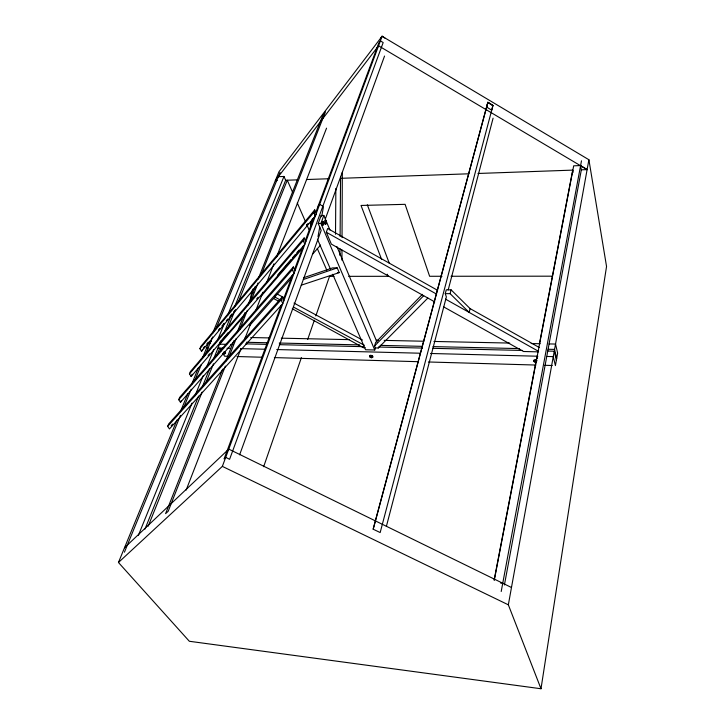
<?xml version="1.0" encoding="UTF-8"?>
<svg xmlns="http://www.w3.org/2000/svg" width="725" height="725" viewBox="0 0 725 725"><rect width="100%" height="100%" fill="white"/><g stroke="black" fill="none" stroke-linecap="round" stroke-linejoin="round"><path stroke-width="1.09" d="M341.946 260.184L341.983 250.034M342.037 237.628L342.327 172.215M335.512 234.284L335.856 188.418M339.962 255.499L340.016 248.775M340.107 236.45L340.56 177.072M535.34 362.201A1.595 0.933 10.7 0 0 536.128 362.219L534.153 361.666L533.926 360.108M324.99 224.07L326.259 223.608L326.422 221.397A1.695 0.662 88.6 0 1 326.495 222.203M371.78 357.217C371.291 358.413 369.016 356.736 369.732 355.622M372.469 355.694L372.922 356.736M321.683 223.762C322.498 218.769 325.869 224.179 322.253 225.113M324.428 222.729C325.326 222.783 325.715 219.92 325.289 220.346M310.889 225.122A1.695 0.68 88.6 0 0 311.233 225.33C310.581 225.285 309.802 222.067 311.306 222.24M225.067 351.978L225.647 352.966M250.678 299.117L251.466 292.655L252.527 289.991M176.991 420.011L118.456 562.491L189.343 641.272L540.995 688.75L606.544 266.474L588.899 159.736L382.102 36.25L279.016 171.68L212.516 333.536M540.995 688.75L508.343 604.813L554.244 351.208L547.756 351.054M556.682 358.422L554.571 349.414L588.899 159.736M319.752 227.097L318.03 236.513L318.538 237.673M321.846 215.669L323.359 207.404L322.87 206.226L319.671 204.35L318.076 206.272M501.202 591.5L581.486 160.814M504.41 584.993L581.341 169.813L580.607 165.572L573.683 165.826L494.314 580.109M494.142 580.072L537.053 356.211L537.56 358.195M539.454 343.713L572.723 170.121L477.956 173.474M533.863 360.552L535.313 359.6M470.09 308.596L469.166 312.403L450.116 293.661L445.268 293.643L446.274 289.837L451.104 289.855L470.09 308.596L539.282 347.511M450.116 293.661L451.104 289.855M386.371 526.441L446.364 296.933L445.268 293.643M448.213 289.855L493.091 118.175M487.834 102.361L373.112 529.178L380.163 532.558L492.946 105.497L487.834 102.361L492.946 105.497L491.722 110.2L486.575 107.028M373.23 529.187L487.88 102.361L492.955 105.524M486.629 107.028L487.925 102.352M422.385 294.341L375.65 342.399L374.562 346.015L375.369 347.928L378.251 348L378.541 347.03L422.43 348.072M332.721 274.295L365.554 349.758L374.752 349.985L375.369 347.928M369.623 356.048L370.883 355.141M292.284 308.741L363.325 347.638L363.624 346.677M322.77 225.094L322.199 223.753M263.655 466.701L301.401 357.624M307.69 339.445L314.351 320.196M315.828 315.919L329.522 276.361L334.026 276.352M434.755 301.899L331.361 244.126L326.322 232.245L327.664 228.502L437.646 290.353M239.622 454.829L321.175 230.414L318.212 223.499L321.148 215.497L323.83 215.443L329.938 229.997M325.226 219.258L384.54 56.052M374.752 349.985L320.912 223.445L323.83 215.443M281.218 305.334L224.097 458.871L225.702 457.357L229.589 459.297L383.172 42.594L380.407 40.808L378.867 42.866L315.783 212.416M283.031 300.458L292.447 275.138M294.241 270.325L303.249 246.101M305.035 241.307L313.717 217.98M377.009 47.85L378.559 45.793L587.114 169.614L581.341 169.813M118.456 562.491L222.358 466.383L382.102 36.25L384.857 38.035M281.019 299.914L282.832 303.548L169.46 428.937L167.665 426.373L281.019 299.914L282.052 297.141L283.856 300.775M292.329 269.637L294.06 273.307L180.471 402.303L178.731 399.711L292.329 269.637L293.344 266.927L295.066 270.597M303.204 240.537L304.862 244.225L191.128 376.502L189.452 373.873L303.204 240.537L304.174 237.936L305.823 241.633M314.732 209.906L313.798 212.407L199.901 348.68L201.523 351.326L315.312 216.077L316.317 213.621L314.732 209.906L200.834 346.432L199.901 348.68M311.578 225.711L310.672 223.644L312.529 218.66M275.482 295.238L274.802 297.032L279.778 299.706M186.153 490.082L241.044 348.58M244.316 340.134L251.693 321.13M255.789 310.572L262.903 292.229M266.573 282.759L273.923 263.827M276.37 257.52L326.549 128.153M222.62 369.161L165.59 513.644L168.182 511.288L225.348 366.089M225.819 361.068L233.831 340.768M237.03 332.657L244.968 312.557M247.859 305.216L255.318 286.339M258.209 278.998L322.797 115.375L325.407 111.958L261.281 274.675M229.082 356.618L236.123 338.738M239.848 329.268L247.307 310.327M251.031 300.857L258.073 282.968M225.502 353.338L224.705 353.428M148.181 526.196L202.103 392.098M205.891 382.664L213.476 363.814M216.847 355.431L219.793 348.1L221.379 350.791M227.632 328.597L234.773 310.835M238.135 302.47L287.29 180.217L292.746 192.623M144.955 529.132L198.605 396.104M202.411 386.679L209.588 368.871M213.395 359.437L220.581 341.611M224.107 332.884L231.266 315.112M234.637 306.748L285.65 180.271L283.973 176.465L278.318 176.673M226.635 344.339L219.784 344.176L219.92 343.26M220.799 341.674L221.161 340.768M138.403 535.304L192.034 403.1M195.016 395.759L203.1 375.822M206.507 367.43L213.739 349.595M217.573 340.152L224.378 323.359M227.786 314.967L283.973 176.465M124.437 552.178L180.489 415.389M183.425 408.238L191.21 389.243M194.916 380.19L201.251 364.729M205.13 355.268L212.624 336.98M216.059 328.606L280.095 172.351M180.434 411.637L187.748 393.838M191.618 384.413L198.496 367.657M202.375 358.232L208.637 342.988L210.676 343.043M180.471 402.303L181.123 400.708M191.128 376.502L192.089 374.191M201.523 351.326L202.139 349.84M167.665 426.373L168.671 423.944L282.052 297.141M178.731 399.711L179.727 397.309L293.344 266.927M189.452 373.873L190.412 371.553L304.174 237.936M380.562 38.307L382.102 36.25M378.559 45.793L275.328 180.634L277.204 180.57M203.172 348.227L204.613 346.514M206.779 343.94L208.22 342.227M218.37 330.147L219.811 328.434M221.968 325.869L224.125 323.305M226.282 320.74L227.713 319.027M229.87 316.462L232.027 313.898M233.468 312.185L235.625 309.62M306.675 225.085L308.134 223.354M208.111 355.513L209.588 353.791M256.668 298.917L258.136 297.214M372.786 357.153L371.717 357.661M219.693 342.472L228.375 332.376M277.675 275.056L290.97 259.595M292.447 257.873L295.401 254.439M296.878 252.726L299.09 250.143M219.784 344.176L244.18 315.901M261.526 295.791L303.63 246.971M249.935 325.244L291.785 277.757M312.466 254.303L320.586 245.086M171.182 425.711L172.613 424.125M312.04 221.723L310.798 222.258M374.562 346.015L423.681 295.709M378.251 348L427.85 298.048M124.51 547.765L228.765 449.119L511.478 587.504M372.36 356.084L370.765 355.531M224.922 352.35L223.663 352.051M224.514 353.827L222.91 353.238A1.423 0.752 21.2 0 0 223.382 353.537M323.486 224.578L322.978 224.587M326.214 223.536L325.706 223.545M370.421 355.794L370.484 355.757A1.486 0.843 16.7 0 1 371.173 355.848M323.64 222.702L323.123 222.72M303.331 279.506L337.216 267.897L339.237 272.6L301.274 285.179M303.766 277.693L332.594 267.906L337.216 267.897M371.853 357.642L371.916 357.624A1.486 0.843 16.7 0 1 371.227 357.597M325.498 224.052L324.936 222.711M536.872 360.633L535.231 360.017M285.65 180.271L297.449 179.854M306.476 179.537L329.041 178.74M341.448 178.296L468.93 173.792M324.573 220.862L325.135 220.889M322.553 221.37L323.132 221.397M325.851 221.687L326.413 221.714M321.837 221.886L322.398 221.913M310.672 223.644L312.502 223.608M318.212 223.499L320.912 223.445M310.644 224.125L311.152 224.107M337.388 272.6L339.237 272.6M348.662 276.343L388.056 276.307L387.25 274.195M442.023 276.27L429.626 276.279L405.103 204.332L361.014 205.456L381.604 259.387M451.041 276.261L552.486 276.18M252.871 289.103L254.983 289.112M251.466 292.655L253.578 292.664M245.095 337.406L247.352 337.451M250.741 337.524L268.839 337.913M281.282 338.176L349.133 339.635M376.266 340.215L378.532 340.261M384.187 340.388L423.763 341.23M433.94 341.448L509.711 343.07M531.198 343.532L540.243 343.732M549.079 343.922L555.54 344.058L557.634 353.084L555.404 365.599L553.266 356.618L546.759 356.455M211.337 341.457L209.298 341.403L210.359 343.206M246.409 342.272L267.915 342.771M279.243 343.034L359.609 344.892M380.172 345.372L421.769 346.333M433.006 346.595L519.58 348.607M548.091 349.269L554.571 349.414M245.684 343.868L267.027 344.375M279.379 344.674L362.5 346.65M432.562 348.317L522.598 350.456M230.777 344.438L232.97 344.493M363.325 347.638L365.228 347.683M538.457 351.861L523.513 351.498L443.627 306.865M206.67 347.764L208.727 347.81M217.989 348.045L223.635 348.19M227.025 348.281L230.414 348.372M240.591 348.625L265.459 349.26M276.76 349.55L420.31 353.22M430.487 353.483L537.859 356.229M227.949 356.274L224.551 356.174L222.965 353.483M237.002 356.528L261.915 357.235M274.367 357.597L418.18 361.693M428.366 361.983L535.938 365.047M544.692 365.3L552.187 365.509M500.522 583L502.733 583.226M536.446 360.606L536.536 360.624A1.595 0.933 10.7 0 1 536.862 360.923M222.358 466.383L508.343 604.813M277.149 293.987L284.1 297.739M294.024 303.095L362.491 340.052M293.716 307.21L364.358 345.263M273.533 298.473L278.463 301.174M326.322 232.245L436.622 294.142M445.485 299.117L538.548 351.344M580.607 165.572L587.114 169.614M322.489 224.025L322.534 224.097A1.704 0.671 88.6 0 1 322.435 223.282M297.286 202.955L305.461 221.569M306.82 224.668L309.086 229.834M317.26 248.448L326.803 270.153M317.423 239.15L330.473 269.129M315.384 216.123L313.798 212.407L315.312 216.077M321.148 215.497L321.655 216.703M336.926 246.627L377.063 342.282M367.321 204.794L389.216 263.084M554.244 351.208L556.365 360.207M325.543 223.708L325.561 223.78A1.695 0.662 88.6 0 0 325.869 223.916M572.723 170.121L573.131 172.333M323.142 224.958A1.704 0.671 88.6 0 1 322.806 224.741M323.667 222.394A1.704 0.671 88.6 0 1 323.776 223.227M323.703 224.097A1.704 0.671 88.6 0 1 323.477 224.714M322.498 222.358A1.704 0.671 88.6 0 1 322.725 221.741M323.06 221.497A1.704 0.671 88.6 0 1 323.395 221.714M325.28 223.083A1.695 0.662 88.6 0 1 325.172 222.249M325.244 221.388A1.695 0.662 88.6 0 1 325.462 220.772M325.797 220.536A1.695 0.662 88.6 0 1 326.123 220.744M326.422 223.055A1.695 0.662 88.6 0 1 326.205 223.672M311.152 221.877A1.695 0.68 88.6 0 1 311.496 222.086M310.617 224.496A1.695 0.68 88.6 0 1 310.508 223.663M310.572 222.802A1.695 0.68 88.6 0 1 310.808 222.185M534.57 361.929A1.595 0.933 10.7 0 1 534.062 361.494M533.926 360.987A1.595 0.933 10.7 0 1 534.216 360.57M534.86 360.334A1.595 0.933 10.7 0 1 535.648 360.361M372.641 356.999A1.486 0.843 16.7 0 1 372.46 357.389M370.484 357.334A1.486 0.843 16.7 0 1 369.958 356.927M369.75 356.446A1.486 0.843 16.7 0 1 369.931 356.048M371.907 356.102A1.486 0.843 16.7 0 1 372.433 356.519M225.294 353.211A1.423 0.752 21.2 0 1 225.203 353.592M224.768 353.8A1.423 0.752 21.2 0 1 224.125 353.782M224.478 352.359A1.423 0.752 21.2 0 1 225.022 352.758"/></g></svg>
